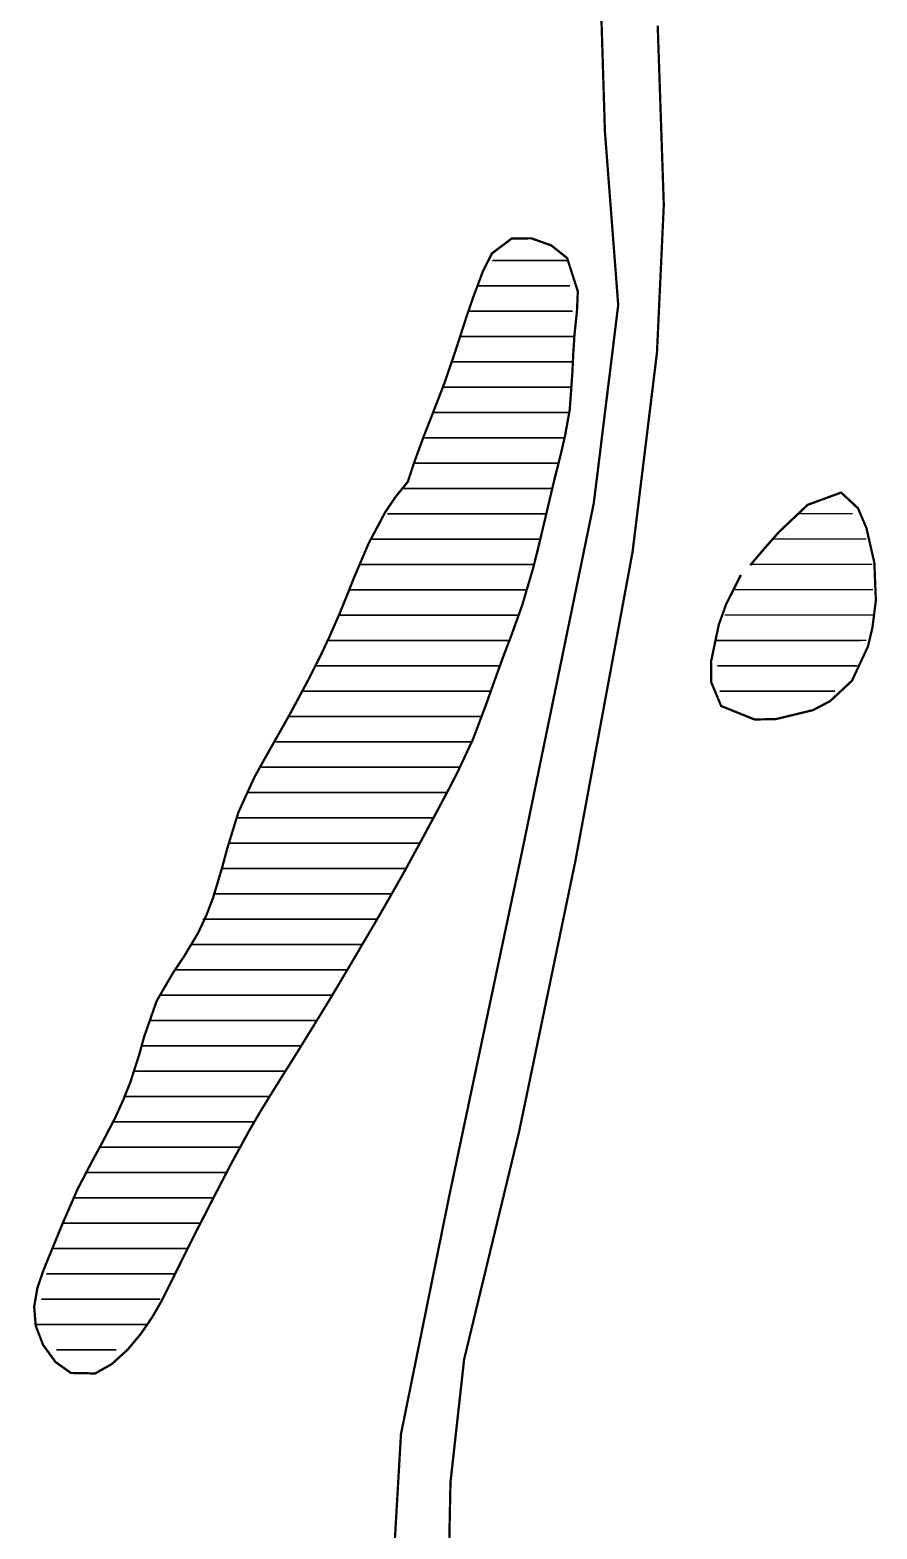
# Model space of a CAD drawing. Extents: x 204834 to 208707, y 4853033 to 4855981.
# Drawn here: x 207927.1 to 207994.1, y 4855169.7 to 4855288 of the extents above; entities that cross this region are included whole.
import ezdxf

# ---------------------------------------------------------------- set-up
doc = ezdxf.new("R2010")
doc.units = 0
doc.header["$LTSCALE"] = 1.5
doc.header["$MEASUREMENT"] = 0
doc.linetypes.add('PHANTOMX2', pattern=[5, 2.5, -0.5, 0.5, -0.5, 0.5, -0.5])
for name, color, linetype in [('HD-HACH-HIDROG', 160, 'CONTINUOUS'), ('HD-LAGOS-PERENE', 170, 'CONTINUOUS'), ('SV-EST-M-N-PAV', 1, 'PHANTOMX2')]:
    doc.layers.add(name, color=color, linetype=linetype)

# ---------------------------------------------------------------- blocks, each defined once
blk = doc.blocks.new('*X15')
at = {"layer": 'HD-HACH-HIDROG', "const_width": 0.13}
for points in [[(207987.766247, 4855249.843646), (207992.123635, 4855249.84369)], [(207985.903336, 4855247.843595), (207993.209048, 4855247.843668)], [(207984.068547, 4855245.843543), (207993.686317, 4855245.843639)], [(207982.831399, 4855243.843498), (207993.743132, 4855243.843607)], [(207982.023869, 4855241.843457), (207993.799948, 4855241.843575)], [(207981.238527, 4855239.843416), (207993.201246, 4855239.843536)], [(207981.432232, 4855237.843385), (207992.489793, 4855237.843495)], [(207981.625936, 4855235.843354), (207990.730116, 4855235.843445)]]:
    blk.add_lwpolyline(points, dxfattribs=at)
blk = doc.blocks.new('*X16')
at = {"layer": 'HD-HACH-HIDROG', "const_width": 0.13}
for points in [[(207963.655834, 4855269.83444), (207969.591963, 4855269.8345)], [(207962.503085, 4855267.834396), (207969.799286, 4855267.834469)], [(207961.820383, 4855265.834356), (207970.006609, 4855265.834438)], [(207961.13768, 4855263.834316), (207970.152665, 4855263.834406)], [(207960.454977, 4855261.834276), (207970.023703, 4855261.834372)], [(207959.75859, 4855259.834236), (207969.894741, 4855259.834338)], [(207958.985847, 4855257.834196), (207969.733279, 4855257.834303)], [(207958.213104, 4855255.834155), (207969.301965, 4855255.834266)], [(207957.498697, 4855253.834115), (207968.870652, 4855253.834228)], [(207956.656087, 4855251.834073), (207968.411797, 4855251.834191)], [(207955.385868, 4855249.834028), (207967.937034, 4855249.834153)], [(207954.11565, 4855247.833982), (207967.453212, 4855247.834115)], [(207953.210731, 4855245.83394), (207966.90476, 4855245.834077)], [(207952.380113, 4855243.833899), (207966.356307, 4855243.834038)], [(207951.549496, 4855241.833857), (207965.732698, 4855241.833999)], [(207950.614798, 4855239.833815), (207964.996315, 4855239.833959)], [(207949.653589, 4855237.833772), (207964.259933, 4855237.833918)], [(207948.639269, 4855235.833729), (207963.527312, 4855235.833878)], [(207947.541092, 4855233.833685), (207962.7961, 4855233.833838)], [(207946.442914, 4855231.833641), (207962.037253, 4855231.833797)], [(207945.416837, 4855229.833598), (207961.043556, 4855229.833754)], [(207944.39952, 4855227.833555), (207960.049858, 4855227.833711)], [(207943.478645, 4855225.833513), (207959.014101, 4855225.833668)], [(207942.898674, 4855223.833474), (207957.931198, 4855223.833624)], [(207942.318702, 4855221.833435), (207956.848295, 4855221.83358)], [(207941.607752, 4855219.833395), (207955.709626, 4855219.833536)], [(207940.793927, 4855217.833354), (207954.557069, 4855217.833491)], [(207939.905791, 4855215.833312), (207953.397062, 4855215.833447)], [(207938.668046, 4855213.833266), (207952.208143, 4855213.833402)], [(207937.430301, 4855211.833221), (207951.019224, 4855211.833357)], [(207936.657796, 4855209.83318), (207949.798662, 4855209.833312)], [(207936.016859, 4855207.833141), (207948.560815, 4855207.833266)], [(207935.329934, 4855205.833101), (207947.324234, 4855205.833221)], [(207934.509881, 4855203.83306), (207946.100645, 4855203.833176)], [(207933.689828, 4855201.833019), (207944.877056, 4855201.833131)], [(207932.661126, 4855199.832975), (207943.773349, 4855199.833086)], [(207931.598315, 4855197.832932), (207942.705892, 4855197.833043)], [(207930.611562, 4855195.832889), (207941.640332, 4855195.832999)], [(207929.765577, 4855193.832847), (207940.627928, 4855193.832956)], [(207928.919592, 4855191.832806), (207939.615524, 4855191.832913)], [(207928.450277, 4855189.832768), (207938.576761, 4855189.83287)], [(207928.032959, 4855187.832731), (207937.447727, 4855187.832825)], [(207927.615641, 4855185.832694), (207936.318693, 4855185.832781)], [(207929.23822, 4855183.832677), (207933.975156, 4855183.832725)]]:
    blk.add_lwpolyline(points, dxfattribs=at)

msp = doc.modelspace()

# ---------------------------------------------------------------- linework, layer by layer
at = {"layer": 'HD-LAGOS-PERENE', "const_width": 0.18}
for points in [[(207956.99, 4855252.36), (207956.03, 4855251.18), (207955.19, 4855249.93), (207953.9, 4855247.5), (207952.72, 4855244.74), (207952.17, 4855243.35), (207951.6, 4855241.95), (207950.77, 4855240.06), (207950.13, 4855238.7), (207949.07, 4855236.61), (207947.65, 4855233.97), (207946.91, 4855232.66), (207945.58, 4855230.31), (207944.85, 4855228.99), (207943.61, 4855226.27), (207942.73, 4855223.42), (207942.34, 4855221.96), (207941.61, 4855219.52), (207941.07, 4855218.11), (207940.43, 4855216.75), (207939.33, 4855214.91), (207938.48, 4855213.65), (207937.16, 4855211.39), (207936.17, 4855208.57), (207935.77, 4855207.12), (207935.06, 4855204.92), (207934.5, 4855203.53), (207933.88, 4855202.16), (207932.87, 4855200.22), (207932.15, 4855198.9), (207930.91, 4855196.53), (207929.72, 4855193.8), (207929.15, 4855192.41), (207928.23, 4855190.17), (207927.73, 4855188.72), (207927.48, 4855187.24), (207927.6, 4855185.74), (207928.19, 4855184.21), (207929.16, 4855182.88), (207930.38, 4855182.01), (207932.3, 4855181.97), (207933.62, 4855182.72), (207934.86, 4855183.85), (207935.92, 4855185.12), (207936.82, 4855186.44), (207937.57, 4855187.74), (207938.83, 4855190.28), (207940.16, 4855192.95), (207940.85, 4855194.29), (207941.54, 4855195.64), (207942.37, 4855197.24), (207943.06, 4855198.57), (207944.5, 4855201.2), (207945.35, 4855202.66), (207946.14, 4855203.94), (207946.93, 4855205.21), (207948.23, 4855207.28), (207949.02, 4855208.56), (207950.59, 4855211.11), (207951.37, 4855212.41), (207952.9, 4855214.99), (207954.4, 4855217.54), (207955.15, 4855218.83), (207956.63, 4855221.43), (207958.07, 4855224.07), (207958.78, 4855225.39), (207959.49, 4855226.71), (207960.23, 4855228.1), (207960.92, 4855229.44), (207962.14, 4855232.04), (207963.2, 4855234.85), (207963.7, 4855236.27), (207964.58, 4855238.7), (207965.12, 4855240.1), (207966.03, 4855242.63), (207966.88, 4855245.51), (207967.25, 4855246.97), (207967.86, 4855249.54), (207968.55, 4855252.46), (207969.08, 4855254.57), (207969.42, 4855256.04), (207969.78, 4855258.05), (207969.99, 4855260.98), (207970.06, 4855262.48), (207970.16, 4855264.03), (207970.35, 4855265.81), (207970.42, 4855267.39), (207969.57, 4855270.03), (207968.32, 4855271.02), (207966.75, 4855271.58), (207965.19, 4855271.56), (207963.64, 4855270.39), (207962.92, 4855268.97), (207962.15, 4855266.91), (207961.65, 4855265.46), (207960.74, 4855262.65), (207959.88, 4855260.14), (207958.8, 4855257.35), (207958.25, 4855255.95), (207957.47, 4855253.82), (207956.99, 4855252.36)], [(207983.3, 4855245.01), (207982.13, 4855242.68), (207981.55, 4855241.06), (207980.94, 4855238.16), (207980.95, 4855236.55), (207981.74, 4855234.66), (207984.37, 4855233.6), (207986.04, 4855233.62), (207988.98, 4855234.33), (207990.34, 4855235.04), (207992.07, 4855236.65), (207993.34, 4855239.37), (207993.69, 4855240.86), (207993.96, 4855243), (207993.84, 4855245.97), (207993.21, 4855248.73), (207992.55, 4855250.27), (207991.22, 4855251.51), (207988.57, 4855250.54), (207986.31, 4855248.4), (207985.04, 4855246.96), (207984.04, 4855245.77)]]:
    msp.add_lwpolyline(points, dxfattribs=at)
at = {"layer": 'SV-EST-M-N-PAV', "linetype": 'PHANTOMX2', "const_width": 0.18}
for points in [[(207927.24, 4855359.46), (207962.97, 4855333.03), (207965.91, 4855329.27), (207968.54, 4855323.91), (207970, 4855321.23), (207970.74, 4855317.05), (207971.3, 4855312.28), (207971.84, 4855303.3), (207972.56, 4855279.99), (207973.61, 4855266.31), (207971.68, 4855250.67), (207966.08, 4855223.48), (207960.27, 4855196.02), (207956.45, 4855177.18), (207955.76, 4855165.26)], [(207960.21, 4855165.94), (207960.36, 4855173.37), (207961.44, 4855183.09), (207965.78, 4855201.05), (207970.23, 4855222.44), (207974.74, 4855246.81), (207976.67, 4855262.55), (207977.21, 4855274.2), (207976.73, 4855288.36)]]:
    msp.add_lwpolyline(points, dxfattribs=at)

# ---------------------------------------------------------------- block references
at = {"layer": 'HD-LAGOS-PERENE'}
for name in ['*X16', '*X15']:
    msp.add_blockref(name, (0, 0), dxfattribs=at)

doc.saveas('drawing.dxf')
